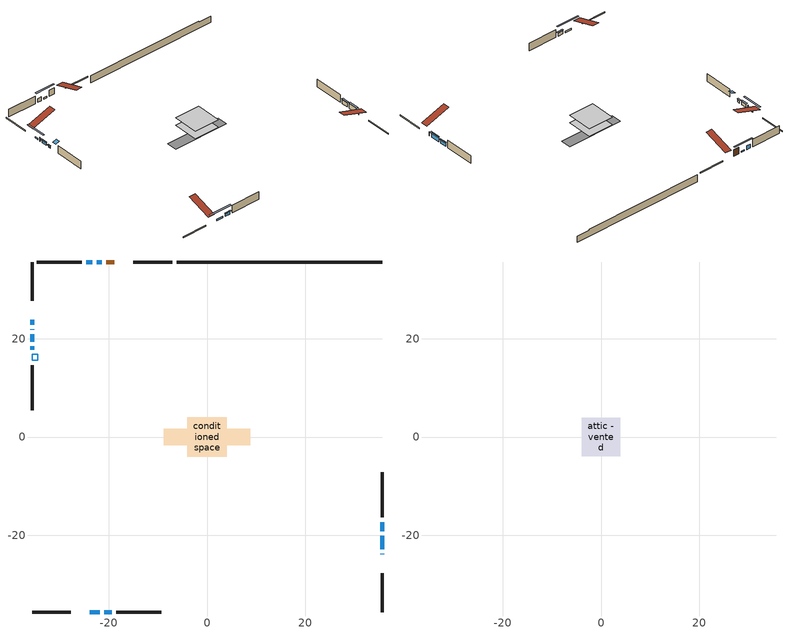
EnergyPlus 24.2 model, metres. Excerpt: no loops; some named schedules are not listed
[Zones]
conditioned space
 floor adiabatic (AdiabaticFloorConstruction): -4,-4 -4,4 4,4 4,-4 z0.89
 floor foundation (Slab1 construction): -8.8,-1.67 -8.8,1.67 8.8,1.67 8.8,-1.67 z-1.46
 wall outside (RimJoist1 construction): -7.13,35.66 -14.98,35.66 / -35.66,-35.66 -27.81,-35.66 / -35.66,35.66 -35.66,27.81 / 35.66,-35.66 35.66,-27.81 z0.89:1.19
 wall outside (AdiabaticWallConstruction 1): -18.87,35.66 -20.55,35.66 z0.89:2.92
 wall outside (AdiabaticWallConstruction): 35.66,-23.92 35.66,-23.84 / -35.66,21.98 -35.66,21.89 / -23.42,35.66 -24.62,35.66 z0.89:2.11; -21.47,35.66 -22.49,35.66 / -23.92,-35.66 -21.89,-35.66 / -35.66,23.92 -35.66,22.9 z0.89:1.32; 35.66,-22.91 35.66,-20.11 z0.89:2.41; 35.66,-19.19 35.66,-17.33 z0.89:2.13; -20.96,-35.66 -19.41,-35.66 / -35.66,20.97 -35.66,19.42 z0.89:1.86; -35.66,18.49 -35.66,17.75 z0.89:1.55
 wall outside (Wall1 construction): -25.55,35.66 -34.73,35.66 / -18.48,-35.66 -9.3,-35.66 / -35.66,14.67 -35.66,5.49 / 35.66,-16.4 35.66,-7.22 z0.89:3.33
 wall foundation (FoundationWall1 construction): -6.2,35.66,-1.46 -6.2,35.66,0.89 31.47,35.66,0.89 31.47,35.66,0.47 35.66,35.66,0.47 35.66,35.66,-1.46
 window (WindowConstruction 6): 35.66,-23.92 35.66,-23.84 z0.89:2.11
 window (WindowConstruction 8): -21.47,35.66 -22.49,35.66 z0.89:1.32
 window (WindowConstruction 9): -23.92,-35.66 -21.89,-35.66 z0.89:1.32
 window (WindowConstruction 10): -35.66,23.92 -35.66,22.91 z0.89:1.32
 window (WindowConstruction 7): -35.66,21.98 -35.66,21.89 z0.89:2.11
 window (WindowConstruction): 35.66,-22.91 35.66,-20.11 z0.89:2.41
 window (WindowConstruction 1): 35.66,-19.18 35.66,-17.33 z0.89:2.13
 window (WindowConstruction 2): -20.96,-35.66 -19.41,-35.66 z0.89:1.86
 window (WindowConstruction 3): -35.66,20.96 -35.66,19.42 z0.89:1.86
 window (WindowConstruction 4): -35.66,18.49 -35.66,17.75 z0.89:1.55
 window (WindowConstruction 5): -23.42,35.66 -24.62,35.66 z0.89:2.11
 door (Door): -18.87,35.66 -20.54,35.66 z0.89:2.92
 ceiling adiabatic (AdiabaticFloorConstruction): 4,-4 4,4 -4,4 -4,-4 z0.89
 roof outside (AdiabaticRoofConstruction): -35.66,15.6,3.33 -34.5,15.6,3.72 -34.5,16.82,3.72 -35.66,16.82,3.33
 skylight (SkylightConstruction): -35.66,15.6,3.33 -34.5,15.6,3.72 -34.5,16.82,3.72 -35.66,16.82,3.33
attic - vented
 floor to conditioned space (Floor1 construction Reversed): -3.95,-3.95 -3.95,3.95 3.95,3.95 3.95,-3.95 z3.33
 roof outside (Roof1 construction): -17.94,35.66,3.33 -17.94,27.95,5.9 -15.91,27.95,5.9 -15.91,35.66,3.33; -24.85,-35.66,3.33 -24.85,-27.95,5.9 -26.88,-27.95,5.9 -26.88,-35.66,3.33; -35.66,24.85,3.33 -27.95,24.85,5.9 -27.95,26.88,5.9 -35.66,26.88,3.33; 35.66,-24.85,3.33 27.95,-24.85,5.9 27.95,-26.88,5.9 35.66,-26.88,3.33
shading: -25.13,35.66 -18.83,35.66 -18.83,36.07 -25.13,36.07 z3.96; -19.25,-35.66 -26.56,-35.66 -26.56,-36.07 -19.25,-36.07 z3.96; -35.66,20.27 -35.66,26.56 -36.07,26.56 -36.07,20.27 z3.96; 35.66,-19.91 35.66,-23.11 36.07,-23.11 36.07,-19.91 z2.62; 35.66,-17.13 35.66,-19.39 36.07,-19.39 36.07,-17.13 z2.33; -19.21,-35.66 -21.16,-35.66 -21.16,-36.07 -19.21,-36.07 z2.06; -35.66,19.22 -35.66,21.17 -36.07,21.17 -36.07,19.22 z2.06; -35.66,17.55 -35.66,18.69 -36.07,18.69 -36.07,17.55 z1.75
[Building]
Building 1: Terrain=Suburbs
[Site:Location]
Edmonton Intl AP_AB: Latitude {deg}=53.31; Longitude {deg}=-113.58; Time Zone {hr}=-7; Elevation {m}=723; Keep Site Location Information=Yes
[Site:GroundTemperature:Shallow]
-1.56185, -3.61833, -3.78302, -2.80711, 1.11059, 5.01004, 8.39065, 10.5322, 10.7141, 8.97234, 5.67794, 1.89811
[Site:WaterMainsTemperature]
Calculation Method=Schedule; Temperature Schedule=mains temperature schedule
[Material] Roughness=Rough; Thermal Absorptance=0.9
Name | Thickness {m} | Conductivity {W/m-K} | Density {kg/m3} | Specific Heat {J/kg-K} | Solar Absorptance | Visible Absorptance
asphalt or fiberglass shingles | 0.00635 | 0.162714 | 1121.4 | 1465.45 | 0.4 | 0.4
asphalt or fiberglass shingles 1 | 0.00635 | 0.162714 | 1121.4 | 1465.45 | 0.7 | 0.7
ceiling stud and cavity | 0.1397 | 0.112058 | 65.682 | 1177.47 | 0.7 | 0.7
concrete 4.0 in. | 0.1016 | 1.803125 | 2242.8 | 837.4 | 0.7 | 0.7
concrete 8.0 in. | 0.2032 | 1.803125 | 2242.8 | 837.4 | 0.7 | 0.7
door material | 0.04445 | 0.327969 | 512.64 | 1214.23 | 0.7 | 0.7
exterior vertical ins | 0.0460229 | 0.029427 | 32.04 | 1214.23 | 0.7 | 0.7
floor covering | 0.0127 | 0.0433444 | 54.468 | 1339.84 | 0.6 | 0.6
floor rigid ins; roof rigid ins; wall rigid ins | 0.512978 | 0.029427 | 32.04 | 1214.23 | 0.7 | 0.7
floor stud and cavity | 0.1397 | 1.75129 | 37.0049 | 1207.88 | 0.7 | 0.7
furniture material conditioned space 1 | 0.1524 | 0.115458 | 640.8 | 1214.23 | 0.6 | 0.6
gypsum board | 0.0127 | 0.160291 | 801 | 837.4 | 0.6 | 0.6
gypsum board 1 | 0.0127 | 0.160291 | 801 | 837.4 | 0.7 | 0.7
osb sheathing 0.5 in. | 0.0127 | 0.115458 | 512.64 | 1214.23 | 0.7 | 0.7
osb sheathing 0.75 in. | 0.01905 | 0.115458 | 512.64 | 1214.23 | 0.7 | 0.7
osb sheathing 2.0 in. | 0.0508 | 0.115458 | 512.64 | 1214.23 | 0.7 | 0.7
rim joist stud and cavity | 0.0508 | 0.0296634 | 125.044 | 1163.47 | 0.6 | 0.6
roof stud and cavity | 0.18415 | 1.78685 | 37.0049 | 1207.88 | 0.6 | 0.6
wall stud and cavity | 0.1397 | 0.0935595 | 139.0536 | 1170.24 | 0.7 | 0.7
wall stud and cavity 1 | 0.0889 | 0.380278 | 52.3479 | 1209.89 | 0.7 | 0.7
wall stud and cavity 2 | 0.0889 | 0.391764 | 83.0341 | 1211.67 | 0.7 | 0.7
wood siding | 0.0254 | 0.102417 | 544.68 | 1172.36 | 0.4 | 0.4
wood siding 1; wood siding 2; wood siding 3 | 0.0254 | 0.102417 | 544.68 | 1172.36 | 0.7 | 0.7
[WindowMaterial:SimpleGlazingSystem]
Name | U-Factor {W/m2-K} | Solar Heat Gain Coefficient
SkylightMaterial | 3.4053 | 0.5488
WindowMaterial | 3.296079 | 0.7
WindowMaterial 1 | 3.80199 | 0.56
WindowMaterial 2 | 4.08646 | 0.55
WindowMaterial 3 | 4.7911 | 0.51
WindowMaterial 4 | 3.30119 | 0.66
WindowMaterial 5 | 3.26655 | 0.43
WindowMaterial 6 | 5.43441 | 0.48
[Construction]
AdiabaticFloorConstruction: floor stud and cavity, floor rigid ins, osb sheathing 0.75 in., floor covering
AdiabaticRoofConstruction: asphalt or fiberglass shingles 1, roof rigid ins, osb sheathing 0.75 in., roof stud and cavity
AdiabaticWallConstruction: wood siding 2, wall rigid ins, wall stud and cavity 1, gypsum board
AdiabaticWallConstruction 1: wood siding 3, wall rigid ins, wall stud and cavity 1, gypsum board
Door: door material
Floor1 construction Reversed: gypsum board, ceiling stud and cavity
FoundationWall1 construction: concrete 8.0 in., gypsum board 1
furniture construction conditioned space 1: furniture material conditioned space 1
PartitionWallConstruction: gypsum board, wall stud and cavity 2, gypsum board
RimJoist1 construction: wood siding 1, osb sheathing 2.0 in., rim joist stud and cavity
Roof1 construction: asphalt or fiberglass shingles
SkylightConstruction: SkylightMaterial
Slab1 construction: concrete 4.0 in.
Wall1 construction: wood siding, osb sheathing 0.5 in., wall stud and cavity, gypsum board
WindowConstruction: WindowMaterial
WindowConstruction 1: WindowMaterial 1
WindowConstruction 10; WindowConstruction 8; WindowConstruction 9: WindowMaterial 6
WindowConstruction 2; WindowConstruction 3: WindowMaterial 2
WindowConstruction 4: WindowMaterial 3
WindowConstruction 5: WindowMaterial 4
WindowConstruction 6; WindowConstruction 7: WindowMaterial 5
[Zone] Multiplier=1; Part of Total Floor Area=Yes
Name | Volume {m3}
attic - vented | 26.9974
conditioned space | 307.2
[Space]
Name | Zone | Volume {m3}
attic - vented 1 | attic - vented | 26.9974
conditioned space 1 | conditioned space | 307.2
[ZoneInfiltration:EffectiveLeakageArea]
infil attic - vented 1: Zone or Space=attic - vented 1; Schedule=Always On Discrete; Effective Air Leakage Area {cm2}=2174.76; Stack Coefficient=0.00017863; Wind Coefficient=9.03019e-06
[ZoneMixing]
whole house fan mix: Zone or Space=attic - vented; Schedule=Always On Continuous; Design Flow Rate Calculation Method=Flow/Zone; Design Flow Rate {m3/s}=0; Source Zone or Space=conditioned space
[SurfaceProperty:ExposedFoundationPerimeter]
Slab1: Exposed Perimeter Calculation Method=TotalExposedPerimeter; Total Exposed Perimeter {m}=41.86
[InternalMass] Zone or ZoneList=conditioned space; Space or SpaceList=conditioned space 1
Name | Construction | Surface Area {m2}
furniture mass conditioned space 1 | furniture construction conditioned space 1 | 49.056
partition wall mass | PartitionWallConstruction | 122.64
[Lights]
interior lighting: Zone or ZoneList or Space or SpaceList=conditioned space 1; Schedule=interior lighting schedule; Design Level Calculation Method=LightingLevel; Lighting Level {W}=343.2; Return Air Fraction=0; Fraction Radiant=0.6; Fraction Visible=0.2; Fraction Replaceable=1
[People]
occupants: Zone or ZoneList or Space or SpaceList=conditioned space 1; Number of People Schedule=occupants schedule; Number of People Calculation Method=People; Number of People=3; Fraction Radiant=0.314171; Sensible Heat Fraction=0.56303; Activity Level Schedule=occupants activity schedule; Carbon Dioxide Generation Rate {m3/s-W}=0; Enable ASHRAE 55 Comfort Warnings=No; Mean Radiant Temperature Calculation Type=EnclosureAveraged
[ElectricEquipment] Zone or ZoneList or Space or SpaceList=conditioned space 1; Design Level Calculation Method=EquipmentLevel
Name | Schedule | Design Level {W} | Fraction Latent | Fraction Radiant | Fraction Lost
clothes dryer | clothes dryer schedule | 140.772 | 0.015 | 0.081 | 0.85
clothes washer | clothes washer schedule | 32.1985 | 0.03 | 0.162 | 0.7
cooking range | cooking range schedule | 215.147 | 0.08 | 0.432 | 0.2
dishwasher | dishwasher schedule | 66.8632 | 0.3 | 0.18 | 0.4
fridge | fridge schedule | 72.9452 | 0 | 0.6 | 0
mech vent bath fan 0 | mech vent bath fan 0 schedule | 50.2 | 0 | 0 | 1
mech vent bath fan 1 | mech vent bath fan 1 schedule | 50.2 | 0 | 0 | 1
mech vent house fan | mech vent house fan schedule | 0 | 0 | 0 | 1
mech vent house fan cfis | mech vent house fan cfis schedule | 0 | 0 | 0 | 0
mech vent range fan 0 | mech vent range fan 0 schedule | 57 | 0 | 0 | 1
misc plug loads | misc plug loads schedule | 494.7 | 0.045 | 0.513 | 0.1
whole house fan | Always On Discrete | 0 | 0 | 0 | 1
[OtherEquipment] Zone or ZoneList or Space or SpaceList=conditioned space 1; Design Level Calculation Method=EquipmentLevel
Name | Fuel Type | Schedule | Design Level {W} | Fraction Latent | Fraction Radiant | Fraction Lost
clothes dryer 1 | Electricity | clothes dryer schedule | 0 | 0.015 | 0.081 | 0.85
cooking range 1 | Electricity | cooking range schedule | 0 | 0.08 | 0.432 | 0.2
general water use latent | None | general water use schedule | 62.594 | 1 | 0 | 0
general water use sensible | None | general water use schedule | -61.6891 | 0 | 0.6 | 0
mech vent house fan latent load | None | Always On Discrete | 0 | 1 | 0 | 0
mech vent house fan sensible load | None | Always On Discrete | 0 | 0 | 0 | 0
water heater energy adjustment1 | NaturalGas | Always On Discrete | 0.01 | 0 | 0 | 1
[ZoneInfiltration:DesignFlowRate] Zone or ZoneList or Space or SpaceList=conditioned space 1; Schedule=Always On Discrete; Design Flow Rate Calculation Method=Flow/Zone; Design Flow Rate {m3/s}=0
infil flow; natural vent flow; whole house fan flow
[AvailabilityManager:Scheduled]
furnace airloop Availability Manager: Schedule=Always On Discrete
[Foundation:Kiva]
Foundation Kiva 1: Initial Indoor Air Temperature {C}=18; Wall Height Above Grade {m}=0.890016; Wall Depth Below Slab {m}=0.2032; Custom Block Material Name 1=exterior vertical ins; Custom Block Depth 1 {m}=2.350008; Custom Block X Position 1 {m}=0.2159; Custom Block Z Position 1 {m}=0
[Foundation:Kiva:Settings]
Soil Conductivity {W/m-K}=0.849921; Soil Density {kg/m3}=1842.3; Soil Specific Heat {J/kg-K}=418.7; Ground Solar Absorptivity=0.9; Ground Thermal Absorptivity=0.9; Ground Surface Roughness {m}=0.03; Far-Field Width {m}=40; Deep-Ground Boundary Condition=ZeroFlux; Deep-Ground Depth {m}=40; Minimum Cell Dimension {m}=0.2; Maximum Cell Growth Coefficient=3; Simulation Timestep=Timestep
[Exterior:Lights]
exterior lighting: Schedule=exterior lighting schedule; Design Level {W}=75.6
[EnergyManagementSystem:GlobalVariable]
furnace_airloop_Fan_RTF
infil_program_Qfan
infil_program_Qinf
natural_vent_program_Qnv
natural_vent_program_Qwhf
[EnergyManagementSystem:Sensor]
Name | Output:Variable or Output:Meter Index Key | Output:Variable or Output:Meter
airflow_gain | infil flow | Infiltration Sensible Heat Gain Energy
airflow_gain_1 | natural vent flow | Infiltration Sensible Heat Gain Energy
airflow_gain_2 | whole house fan flow | Infiltration Sensible Heat Gain Energy
airflow_loss | infil flow | Infiltration Sensible Heat Loss Energy
airflow_loss_1 | natural vent flow | Infiltration Sensible Heat Loss Energy
airflow_loss_2 | whole house fan flow | Infiltration Sensible Heat Loss Energy
clg_load_cond |  | Cooling:EnergyTransfer:Zone:CONDITIONED SPACE
clg_sp_s; clg_sp_s_1 | cooling setpoint | Schedule Value
clothes_dryer_exhaust_0_sch_s | clothes dryer exhaust 0 schedule | Schedule Value
cool_season | cooling season schedule | Schedule Value
htg_load_cond |  | Heating:EnergyTransfer:Zone:CONDITIONED SPACE
htg_sp_s; htg_sp_s_1 | heating setpoint | Schedule Value
ig_ee_conv | clothes dryer | Electric Equipment Convective Heating Energy
ig_ee_conv_2 | cooking range | Electric Equipment Convective Heating Energy
ig_ee_conv_4 | fridge | Electric Equipment Convective Heating Energy
ig_ee_conv_5 | misc plug loads | Electric Equipment Convective Heating Energy
ig_ee_conv_6 | whole house fan | Electric Equipment Convective Heating Energy
ig_ee_rad | clothes dryer | Electric Equipment Radiant Heating Energy
ig_ee_rad_2 | cooking range | Electric Equipment Radiant Heating Energy
ig_ee_rad_4 | fridge | Electric Equipment Radiant Heating Energy
ig_ee_rad_5 | misc plug loads | Electric Equipment Radiant Heating Energy
ig_ee_rad_6 | whole house fan | Electric Equipment Radiant Heating Energy
ig_lgt_conv | interior lighting | Lights Convective Heating Energy
ig_lgt_rad | interior lighting | Lights Radiant Heating Energy
ig_lgt_vis | interior lighting | Lights Visible Radiation Heating Energy
ig_oe_conv | clothes dryer 1 | Other Equipment Convective Heating Energy
ig_oe_conv_1 | cooking range 1 | Other Equipment Convective Heating Energy
ig_oe_conv_2 | general water use latent | Other Equipment Convective Heating Energy
ig_oe_conv_3 | general water use sensible | Other Equipment Convective Heating Energy
ig_oe_conv_4 | water heater energy adjustment1 | Other Equipment Convective Heating Energy
ig_oe_rad | clothes dryer 1 | Other Equipment Radiant Heating Energy
ig_oe_rad_1 | cooking range 1 | Other Equipment Radiant Heating Energy
ig_oe_rad_2 | general water use latent | Other Equipment Radiant Heating Energy
ig_oe_rad_3 | general water use sensible | Other Equipment Radiant Heating Energy
ig_oe_rad_4 | water heater energy adjustment1 | Other Equipment Radiant Heating Energy
ig_ppl_conv | occupants | People Convective Heating Energy
ig_ppl_rad | occupants | People Radiant Heating Energy
im_conv | furniture mass conditioned space 1 | Surface Inside Face Convection Heat Gain Energy
im_conv_1 | partition wall mass | Surface Inside Face Convection Heat Gain Energy
im_ig | furniture mass conditioned space 1 | Surface Inside Face Internal Gains Radiation Heat Gain Energy
im_ig_1 | partition wall mass | Surface Inside Face Internal Gains Radiation Heat Gain Energy
im_lgt | furniture mass conditioned space 1 | Surface Inside Face Lights Radiation Heat Gain Energy
im_lgt_1 | partition wall mass | Surface Inside Face Lights Radiation Heat Gain Energy
im_sol | furniture mass conditioned space 1 | Surface Inside Face Solar Radiation Heat Gain Energy
im_sol_1 | partition wall mass | Surface Inside Face Solar Radiation Heat Gain Energy
im_surf | furniture mass conditioned space 1 | Surface Inside Face Net Surface Thermal Radiation Heat Gain Energy
im_surf_1 | partition wall mass | Surface Inside Face Net Surface Thermal Radiation Heat Gain Energy
mech_vent_bath_fan_0_sch_s | mech vent bath fan 0 schedule | Schedule Value
mech_vent_bath_fan_1_sch_s | mech vent bath fan 1 schedule | Schedule Value
mech_vent_range_fan_0_sch_s | mech vent range fan 0 schedule | Schedule Value
mv_conv | mech vent bath fan 0 | Electric Equipment Convective Heating Energy
mv_conv_1 | mech vent bath fan 1 | Electric Equipment Convective Heating Energy
mv_conv_2 | mech vent house fan | Electric Equipment Convective Heating Energy
mv_conv_3 | mech vent house fan cfis | Electric Equipment Convective Heating Energy
mv_conv_4 | mech vent range fan 0 | Electric Equipment Convective Heating Energy
mv_conv_5 | mech vent house fan latent load | Other Equipment Convective Heating Energy
mv_conv_6 | mech vent house fan sensible load | Other Equipment Convective Heating Energy
mv_rad | mech vent bath fan 0 | Electric Equipment Radiant Heating Energy
mv_rad_1 | mech vent bath fan 1 | Electric Equipment Radiant Heating Energy
mv_rad_2 | mech vent house fan | Electric Equipment Radiant Heating Energy
mv_rad_3 | mech vent house fan cfis | Electric Equipment Radiant Heating Energy
mv_rad_4 | mech vent range fan 0 | Electric Equipment Radiant Heating Energy
mv_rad_5 | mech vent house fan latent load | Other Equipment Radiant Heating Energy
mv_rad_6 | mech vent house fan sensible load | Other Equipment Radiant Heating Energy
natural_vent_s | natural vent schedule | Schedule Value
out_pb_s |  | Site Outdoor Air Barometric Pressure
out_wt_s |  | Site Outdoor Air Humidity Ratio
site_vw_s |  | Site Wind Speed
ss_back_out | Window1 | Surface Window Shortwave from Zone Back Out Window Heat Transfer Rate
ss_back_out_1 | Window10 | Surface Window Shortwave from Zone Back Out Window Heat Transfer Rate
ss_back_out_10 | Window8 | Surface Window Shortwave from Zone Back Out Window Heat Transfer Rate
ss_back_out_11 | Window9 | Surface Window Shortwave from Zone Back Out Window Heat Transfer Rate
ss_back_out_2 | Window11 | Surface Window Shortwave from Zone Back Out Window Heat Transfer Rate
ss_back_out_3 | Window13 | Surface Window Shortwave from Zone Back Out Window Heat Transfer Rate
ss_back_out_4 | Window2 | Surface Window Shortwave from Zone Back Out Window Heat Transfer Rate
ss_back_out_5 | Window3 | Surface Window Shortwave from Zone Back Out Window Heat Transfer Rate
ss_back_out_6 | Window4 | Surface Window Shortwave from Zone Back Out Window Heat Transfer Rate
ss_back_out_7 | Window5 | Surface Window Shortwave from Zone Back Out Window Heat Transfer Rate
ss_back_out_8 | Window6 | Surface Window Shortwave from Zone Back Out Window Heat Transfer Rate
ss_back_out_9 | Window7 | Surface Window Shortwave from Zone Back Out Window Heat Transfer Rate
ss_conv | Door1 | Surface Inside Face Convection Heat Gain Energy
ss_conv_1 | Window1 | Surface Inside Face Convection Heat Gain Energy
ss_conv_10 | Window7 | Surface Inside Face Convection Heat Gain Energy
ss_conv_11 | Window8 | Surface Inside Face Convection Heat Gain Energy
ss_conv_12 | Window9 | Surface Inside Face Convection Heat Gain Energy
ss_conv_2 | Window10 | Surface Inside Face Convection Heat Gain Energy
ss_conv_3 | Window11 | Surface Inside Face Convection Heat Gain Energy
ss_conv_4 | Window13 | Surface Inside Face Convection Heat Gain Energy
ss_conv_5 | Window2 | Surface Inside Face Convection Heat Gain Energy
ss_conv_6 | Window3 | Surface Inside Face Convection Heat Gain Energy
ss_conv_7 | Window4 | Surface Inside Face Convection Heat Gain Energy
ss_conv_8 | Window5 | Surface Inside Face Convection Heat Gain Energy
ss_conv_9 | Window6 | Surface Inside Face Convection Heat Gain Energy
ss_ig | Door1 | Surface Inside Face Internal Gains Radiation Heat Gain Energy
ss_ig_1 | Window1 | Surface Inside Face Internal Gains Radiation Heat Gain Energy
ss_ig_10 | Window7 | Surface Inside Face Internal Gains Radiation Heat Gain Energy
ss_ig_11 | Window8 | Surface Inside Face Internal Gains Radiation Heat Gain Energy
ss_ig_12 | Window9 | Surface Inside Face Internal Gains Radiation Heat Gain Energy
ss_ig_2 | Window10 | Surface Inside Face Internal Gains Radiation Heat Gain Energy
ss_ig_3 | Window11 | Surface Inside Face Internal Gains Radiation Heat Gain Energy
ss_ig_4 | Window13 | Surface Inside Face Internal Gains Radiation Heat Gain Energy
ss_ig_5 | Window2 | Surface Inside Face Internal Gains Radiation Heat Gain Energy
ss_ig_6 | Window3 | Surface Inside Face Internal Gains Radiation Heat Gain Energy
ss_ig_7 | Window4 | Surface Inside Face Internal Gains Radiation Heat Gain Energy
ss_ig_8 | Window5 | Surface Inside Face Internal Gains Radiation Heat Gain Energy
ss_ig_9 | Window6 | Surface Inside Face Internal Gains Radiation Heat Gain Energy
ss_lgt | Door1 | Surface Inside Face Lights Radiation Heat Gain Energy
ss_sol | Door1 | Surface Inside Face Solar Radiation Heat Gain Energy
ss_surf | Door1 | Surface Inside Face Net Surface Thermal Radiation Heat Gain Energy
ss_surf_1 | Window1 | Surface Inside Face Net Surface Thermal Radiation Heat Gain Energy
ss_surf_10 | Window7 | Surface Inside Face Net Surface Thermal Radiation Heat Gain Energy
ss_surf_11 | Window8 | Surface Inside Face Net Surface Thermal Radiation Heat Gain Energy
ss_surf_12 | Window9 | Surface Inside Face Net Surface Thermal Radiation Heat Gain Energy
ss_surf_2 | Window10 | Surface Inside Face Net Surface Thermal Radiation Heat Gain Energy
ss_surf_3 | Window11 | Surface Inside Face Net Surface Thermal Radiation Heat Gain Energy
ss_surf_4 | Window13 | Surface Inside Face Net Surface Thermal Radiation Heat Gain Energy
ss_surf_5 | Window2 | Surface Inside Face Net Surface Thermal Radiation Heat Gain Energy
ss_surf_6 | Window3 | Surface Inside Face Net Surface Thermal Radiation Heat Gain Energy
ss_surf_7 | Window4 | Surface Inside Face Net Surface Thermal Radiation Heat Gain Energy
ss_surf_8 | Window5 | Surface Inside Face Net Surface Thermal Radiation Heat Gain Energy
ss_surf_9 | Window6 | Surface Inside Face Net Surface Thermal Radiation Heat Gain Energy
ss_trans_in | Window1 | Surface Window Transmitted Solar Radiation Rate
ss_trans_in_1 | Window10 | Surface Window Transmitted Solar Radiation Rate
ss_trans_in_10 | Window8 | Surface Window Transmitted Solar Radiation Rate
ss_trans_in_11 | Window9 | Surface Window Transmitted Solar Radiation Rate
ss_trans_in_2 | Window11 | Surface Window Transmitted Solar Radiation Rate
ss_trans_in_3 | Window13 | Surface Window Transmitted Solar Radiation Rate
ss_trans_in_4 | Window2 | Surface Window Transmitted Solar Radiation Rate
ss_trans_in_5 | Window3 | Surface Window Transmitted Solar Radiation Rate
ss_trans_in_6 | Window4 | Surface Window Transmitted Solar Radiation Rate
ss_trans_in_7 | Window5 | Surface Window Transmitted Solar Radiation Rate
ss_trans_in_8 | Window6 | Surface Window Transmitted Solar Radiation Rate
ss_trans_in_9 | Window7 | Surface Window Transmitted Solar Radiation Rate
ss_trans_out | Window1 | Surface Inside Face Initial Transmitted Diffuse Transmitted Out Window Solar Radiation Rate
ss_trans_out_1 | Window10 | Surface Inside Face Initial Transmitted Diffuse Transmitted Out Window Solar Radiation Rate
ss_trans_out_10 | Window8 | Surface Inside Face Initial Transmitted Diffuse Transmitted Out Window Solar Radiation Rate
ss_trans_out_11 | Window9 | Surface Inside Face Initial Transmitted Diffuse Transmitted Out Window Solar Radiation Rate
ss_trans_out_2 | Window11 | Surface Inside Face Initial Transmitted Diffuse Transmitted Out Window Solar Radiation Rate
ss_trans_out_3 | Window13 | Surface Inside Face Initial Transmitted Diffuse Transmitted Out Window Solar Radiation Rate
ss_trans_out_4 | Window2 | Surface Inside Face Initial Transmitted Diffuse Transmitted Out Window Solar Radiation Rate
ss_trans_out_5 | Window3 | Surface Inside Face Initial Transmitted Diffuse Transmitted Out Window Solar Radiation Rate
ss_trans_out_6 | Window4 | Surface Inside Face Initial Transmitted Diffuse Transmitted Out Window Solar Radiation Rate
ss_trans_out_7 | Window5 | Surface Inside Face Initial Transmitted Diffuse Transmitted Out Window Solar Radiation Rate
ss_trans_out_8 | Window6 | Surface Inside Face Initial Transmitted Diffuse Transmitted Out Window Solar Radiation Rate
ss_trans_out_9 | Window7 | Surface Inside Face Initial Transmitted Diffuse Transmitted Out Window Solar Radiation Rate
s_conv | Floor1 | Surface Inside Face Convection Heat Gain Energy
s_conv_1 | FoundationWall1 | Surface Inside Face Convection Heat Gain Energy
s_conv_10 | Wall1:180 | Surface Inside Face Convection Heat Gain Energy
s_conv_11 | Wall1:270 | Surface Inside Face Convection Heat Gain Energy
s_conv_12 | Wall1:90 | Surface Inside Face Convection Heat Gain Energy
s_conv_2 | inferred conditioned ceiling | Surface Inside Face Convection Heat Gain Energy
s_conv_3 | inferred conditioned floor | Surface Inside Face Convection Heat Gain Energy
s_conv_4 | RimJoist1:0 | Surface Inside Face Convection Heat Gain Energy
s_conv_5 | RimJoist1:180 | Surface Inside Face Convection Heat Gain Energy
s_conv_6 | RimJoist1:270 | Surface Inside Face Convection Heat Gain Energy
s_conv_7 | RimJoist1:90 | Surface Inside Face Convection Heat Gain Energy
s_conv_8 | Slab1 | Surface Inside Face Convection Heat Gain Energy
s_conv_9 | Wall1:0 | Surface Inside Face Convection Heat Gain Energy
s_ig | Floor1 | Surface Inside Face Internal Gains Radiation Heat Gain Energy
s_ig_1 | FoundationWall1 | Surface Inside Face Internal Gains Radiation Heat Gain Energy
s_ig_10 | Wall1:180 | Surface Inside Face Internal Gains Radiation Heat Gain Energy
